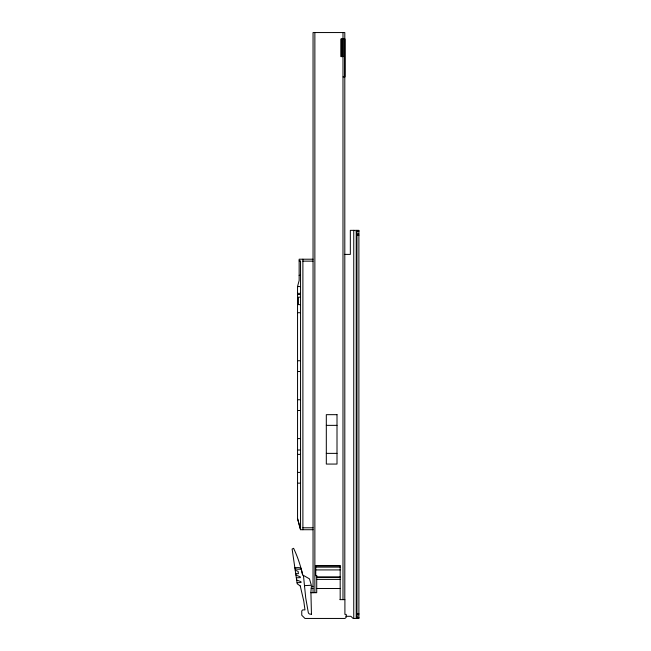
<?xml version="1.0" encoding="UTF-8"?>
<svg xmlns="http://www.w3.org/2000/svg" width="651" height="651" viewBox="0 0 651 651"><rect width="100%" height="100%" fill="white"/><g stroke="black" fill="none" stroke-linecap="round" stroke-linejoin="round"><path stroke-width="0.98" d="M295.757 573.808L298.435 573.653L298.093 571.358L295.228 570.219M296.343 577.844L300.363 577.608L300.249 576.81L295.945 575.11M297.068 582.726L301.079 582.49L300.965 581.693L296.661 579.992M343.044 56.604L340.872 56.604L340.872 38.962L344.989 38.962L344.989 76.924L343.069 76.924M356.968 230.698L358.888 230.698M358.888 231.414L356.219 231.414L356.219 617.384L358.888 617.384M356.968 234.083L358.888 234.083M356.968 235.328L358.888 235.328M344.379 254.403L350.336 254.403L350.336 230.348L358.888 230.348L358.888 618.45L353.102 618.45L350.881 616.31L345.852 616.31M313.05 259.212L299.151 259.212L299.151 280.491L297.548 286.473L297.548 518.538L300.021 527.782M299.151 260.913L300.542 260.913L300.542 529.711L313.05 529.711M302.894 261.141L313.05 261.141M299.151 275.34L300.542 275.34M297.548 286.57L300.542 286.57M297.548 293.365L300.542 293.365M297.548 294.537L300.542 294.537M300.542 297.173L298.402 297.173L298.402 304.644L300.542 304.644M297.548 312.716L300.542 312.716M297.548 360.744L300.542 360.744M297.548 371.518L300.542 371.518M297.548 399.755L300.542 399.755M297.548 410.496L300.542 410.496M326.314 425.363L337.006 425.363M297.548 438.587L300.542 438.587M297.548 450.012L300.542 450.012M326.314 453.373L337.006 453.373M297.548 454.374L300.542 454.374M297.548 472.406L300.542 472.406M297.548 483.148L300.542 483.148M302.894 527.782L313.05 527.782M316.712 575.687L315.751 575.687L315.751 565.743L340.18 565.743L340.18 599.636M315.751 565.776L340.18 565.776M315.751 567.127L340.18 567.127M294.879 567.835C302.536 566.598 304.009 570.382 295.033 568.893M315.751 569.926L340.18 569.926M315.751 575.622L316.712 575.622L316.712 592.711L310.909 592.711M316.712 577.071L340.18 577.071M316.712 577.266L340.18 577.266M316.712 579.398L340.18 579.398M311.219 588.471L313.05 588.471M316.712 588.512L340.18 588.512M339.968 599.636L344.908 599.636L344.908 614.389L346.226 614.389L346.226 617.327L344.94 618.45L304.969 618.45L301.755 615.244L301.755 610.963L302.658 609.897L304.977 609.897L303.781 601.133L300.257 585.941M356.968 613.47L358.888 613.47M311.544 614.17L310.381 614.17A2.14 2.14 0 0 1 308.273 612.404L305.758 598.155L303.431 575.378M356.968 614.707L358.888 614.707M356.968 618.1L358.888 618.1M313.05 586.429L311.414 586.185L310.909 591.954L311.447 614.17M300.29 585.965L297.222 583.809L292.112 549.021L293.609 548.313A124.024 124.024 0 0 1 302.634 574.923L309.477 578.869L311.349 585.273L304.473 585.631M297.548 518.538L300.542 529.678L300.16 528.295M356.968 230.348L356.968 231.414M356.968 618.45L356.968 232.163A6.624 3.214 90 0 0 356.219 231.593M353.753 230.348L353.753 618.45M344.802 599.636L344.802 32.55L313.05 32.55L313.05 592.711M342.987 32.55L342.987 599.636M342.947 38.962L342.947 56.604M341.433 38.962L341.433 56.604M314.864 32.55L314.864 592.516M302.894 259.212L302.894 529.711M356.968 616.635A6.624 3.214 -90 0 1 356.219 617.197M301.267 569.243A149.03 135.807 -8.4 0 1 302.634 574.923M337.006 414.671L326.314 414.671L326.314 464.065L337.006 464.065L337.006 414.671"/></g></svg>
